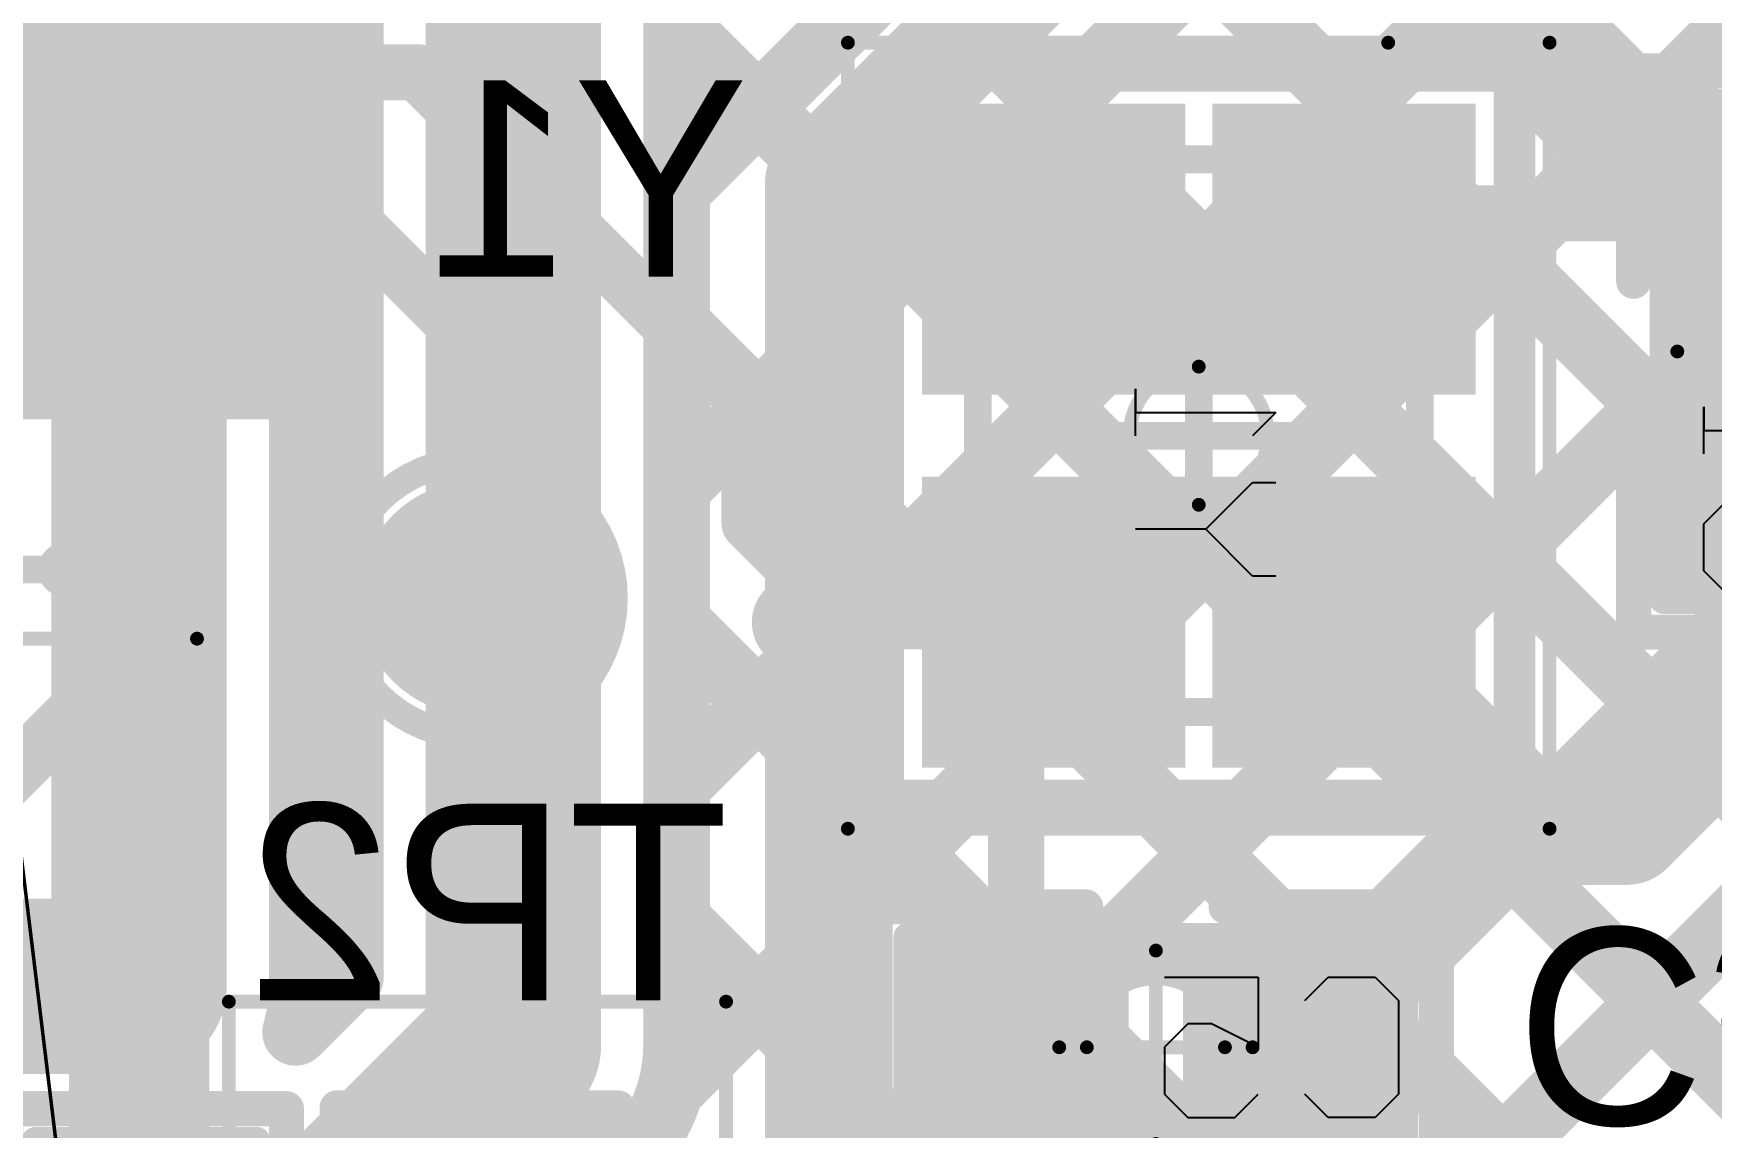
# Model space of a CAD drawing. Header units: millimetres. Extents: x 235 to 830, y 272 to 692.
# Drawn here: x 510.87 to 516.94, y 511.96 to 515.92 of the extents above; entities that cross this region are included whole.
import ezdxf

# ---------------------------------------------------------------- set-up
doc = ezdxf.new("R2010")
doc.units = ezdxf.units.MM
for name, color, linetype in [('BottomLayer', 5, 'Continuous'), ('BottomOverlay', 54, 'Continuous'), ('BottomPaste', 16, 'Continuous'), ('BottomSolder', 6, 'Continuous'), ('Mechanical1', 6, 'Continuous'), ('Mechanical13', 56, 'Continuous'), ('Mechanical15', 56, 'Continuous'), ('Mechanical7', 56, 'Continuous'), ('Mechanical9', 56, 'Continuous'), ('MultiLayer', 9, 'Continuous'), ('TopLayer', 1, 'Continuous'), ('ViaHoleLayer', 16, 'Continuous')]:
    doc.layers.add(name, color=color, linetype=linetype)

# ---------------------------------------------------------------- blocks, each defined once
blk = doc.blocks.new('TP_0_9MM_B_5')
at = {"layer": 'BottomLayer', "const_width": 0.375}
blk.add_lwpolyline([(-0.1875, 0, 1), (0.1875, 0, 1)], format="xyb", close=True, dxfattribs=at)
at = {"layer": 'BottomOverlay'}
for points, const_width in [([(0.5, 0, 1), (-0.5, 0, 1)], 0.0999), ([(-0.525, 0, 1), (-0.475, 0, 1)], 0.05), ([(0.475, 0, 1), (0.525, 0, 1)], 0.05)]:
    blk.add_lwpolyline(points, format="xyb", close=True, dxfattribs=dict(at, const_width=const_width))
at = {"layer": 'BottomSolder', "const_width": 0.425}
blk.add_lwpolyline([(-0.2125, 0, 1), (0.2125, 0, 1)], format="xyb", close=True, dxfattribs=at)
blk = doc.blocks.new('0402CAP_B_8')
at = {"layer": 'BottomLayer'}
for points in [[(-0.8, 0.3), (-0.8, -0.3), (-0.2, 0.3), (-0.2, -0.3)], [(0.2, 0.3), (0.2, -0.3), (0.8, 0.3), (0.8, -0.3)]]:
    blk.add_solid(points, dxfattribs=at)
at = {"layer": 'BottomOverlay', "const_width": 0.127}
for points in [[(-1.016, 0.508), (-1.016, -0.508)], [(-0.254, 0.508), (-1.016, 0.508)], [(1.016, 0.508), (0.254, 0.508)], [(1.016, 0.508), (1.016, -0.508)], [(-0.254, -0.508), (-1.016, -0.508)], [(1.016, -0.508), (0.254, -0.508)]]:
    blk.add_lwpolyline(points, dxfattribs=at)
at = {"layer": 'BottomOverlay', "const_width": 0.0635}
for points in [[(-1.0477, 0.508, 1), (-0.9842, 0.508, 1)], [(-1.0477, 0.508, 1), (-0.9842, 0.508, 1)], [(-0.2857, 0.508, 1), (-0.2223, 0.508, 1)], [(0.2223, 0.508, 1), (0.2857, 0.508, 1)], [(0.9842, 0.508, 1), (1.0477, 0.508, 1)], [(0.9842, 0.508, 1), (1.0477, 0.508, 1)], [(-1.0477, -0.508, 1), (-0.9842, -0.508, 1)], [(-1.0477, -0.508, 1), (-0.9842, -0.508, 1)], [(-0.2857, -0.508, 1), (-0.2223, -0.508, 1)], [(0.2223, -0.508, 1), (0.2857, -0.508, 1)], [(0.9842, -0.508, 1), (1.0477, -0.508, 1)], [(0.9842, -0.508, 1), (1.0477, -0.508, 1)]]:
    blk.add_lwpolyline(points, format="xyb", close=True, dxfattribs=at)
at = {"layer": 'BottomPaste'}
for points in [[(-0.8, 0.3), (-0.8, -0.3), (-0.2, 0.3), (-0.2, -0.3)], [(0.2, 0.3), (0.2, -0.3), (0.8, 0.3), (0.8, -0.3)]]:
    blk.add_solid(points, dxfattribs=at)
at = {"layer": 'BottomSolder'}
for points in [[(-0.9016, 0.4016), (-0.9016, -0.4016), (-0.0984, 0.4016), (-0.0984, -0.4016)], [(0.0984, 0.4016), (0.0984, -0.4016), (0.9016, 0.4016), (0.9016, -0.4016)]]:
    blk.add_solid(points, dxfattribs=at)
at = {"layer": 'Mechanical1'}
for p, q in [((-0.878, 0.1694), (-0.7934, 0.254)), ((-0.7934, 0.254), (-0.6241, 0.254)), ((-0.6241, 0.254), (-0.5394, 0.1694)), ((-0.2855, 0.254), (-0.3702, 0.1694)), ((-0.1162, 0.254), (-0.2855, 0.254)), ((-0.0316, 0.1694), (-0.1162, 0.254)), ((-0.878, -0.1692), (-0.878, 0.1694)), ((-0.0316, 0.0001), (-0.0316, 0.1694)), ((-0.3702, -0.2538), (-0.3702, 0.0001)), ((-0.3702, 0.0001), (-0.2009, -0.0846)), ((-0.1162, -0.0846), (-0.0316, 0.0001)), ((-0.2009, -0.0846), (-0.1162, -0.0846)), ((-0.7934, -0.2538), (-0.878, -0.1692)), ((-0.5394, -0.1692), (-0.6241, -0.2538)), ((-0.6241, -0.2538), (-0.7934, -0.2538)), ((-0.0316, -0.2538), (-0.3702, -0.2538))]:
    blk.add_line(p, q, dxfattribs=at)
at = {"layer": 'Mechanical13', "const_width": 0.1}
for points in [[(0.55, 0.3), (-0.55, 0.3)], [(-0.55, 0.3), (-0.55, -0.3)], [(0.55, 0.3), (0.55, -0.3)], [(0.55, -0.3), (-0.55, -0.3)]]:
    blk.add_lwpolyline(points, dxfattribs=at)
at = {"layer": 'Mechanical13', "const_width": 0.05}
for points in [[(-0.575, 0.3, 1), (-0.525, 0.3, 1)], [(-0.575, 0.3, 1), (-0.525, 0.3, 1)], [(0.525, 0.3, 1), (0.575, 0.3, 1)], [(0.525, 0.3, 1), (0.575, 0.3, 1)], [(-0.575, -0.3, 1), (-0.525, -0.3, 1)], [(-0.575, -0.3, 1), (-0.525, -0.3, 1)], [(0.525, -0.3, 1), (0.575, -0.3, 1)], [(0.525, -0.3, 1), (0.575, -0.3, 1)]]:
    blk.add_lwpolyline(points, format="xyb", close=True, dxfattribs=at)
at = {"layer": 'Mechanical15'}
for points, const_width in [([(0.9, 0.4), (-0.9, 0.4)], 0.1), ([(-0.9, 0.4), (-0.9, -0.4)], 0.1), ([(0.9, 0.4), (0.9, -0.4)], 0.1), ([(0, 0.35), (0, -0.35)], 0.05), ([(0.35, 0), (-0.35, 0)], 0.05), ([(0.9, -0.4), (-0.9, -0.4)], 0.1)]:
    blk.add_lwpolyline(points, dxfattribs=dict(at, const_width=const_width))
for points, const_width in [([(-0.925, 0.4, 1), (-0.875, 0.4, 1)], 0.05), ([(-0.925, 0.4, 1), (-0.875, 0.4, 1)], 0.05), ([(0.875, 0.4, 1), (0.925, 0.4, 1)], 0.05), ([(0.875, 0.4, 1), (0.925, 0.4, 1)], 0.05), ([(-0.0125, 0.35, 1), (0.0125, 0.35, 1)], 0.025), ([(0.25, 0, 1), (-0.25, 0, 1)], 0.05), ([(-0.3625, 0, 1), (-0.3375, 0, 1)], 0.025), ([(-0.2625, 0, 1), (-0.2375, 0, 1)], 0.025), ([(0.2375, 0, 1), (0.2625, 0, 1)], 0.025), ([(0.3375, 0, 1), (0.3625, 0, 1)], 0.025), ([(-0.925, -0.4, 1), (-0.875, -0.4, 1)], 0.05), ([(-0.925, -0.4, 1), (-0.875, -0.4, 1)], 0.05), ([(-0.0125, -0.35, 1), (0.0125, -0.35, 1)], 0.025), ([(0.875, -0.4, 1), (0.925, -0.4, 1)], 0.05), ([(0.875, -0.4, 1), (0.925, -0.4, 1)], 0.05)]:
    blk.add_lwpolyline(points, format="xyb", close=True, dxfattribs=dict(at, const_width=const_width))
blk = doc.blocks.new('XTAL_2016_B_11')
at = {"layer": 'BottomLayer'}
for points in [[(-1.1, 0.1504), (-0.25, 0.1504), (-1.1, 0.9004), (-0.25, 0.9004)], [(0.25, 0.1504), (1.1, 0.1504), (0.25, 0.9004), (1.1, 0.9004)], [(-1.1, -0.9004), (-0.25, -0.9004), (-1.1, -0.1504), (-0.25, -0.1504)], [(0.25, -0.9004), (1.1, -0.9004), (0.25, -0.1504), (1.1, -0.1504)]]:
    blk.add_solid(points, dxfattribs=at)
at = {"layer": 'BottomOverlay'}
for points, const_width in [([(-0.655, 1.4478, 1), (-0.695, 1.4478, 1)], 0.3), ([(-0.77, 1.4478, 1), (-0.62, 1.4478, 1)], 0.15), ([(-0.73, 1.4478, 1), (-0.58, 1.4478, 1)], 0.15), ([(-1.3588, 1.143, 1), (-1.2828, 1.143, 1)], 0.076), ([(-1.3588, 1.143, 1), (-1.2828, 1.143, 1)], 0.076), ([(1.2828, 1.143, 1), (1.3588, 1.143, 1)], 0.076), ([(1.2828, 1.143, 1), (1.3588, 1.143, 1)], 0.076), ([(-1.3588, -1.143, 1), (-1.2828, -1.143, 1)], 0.076), ([(-1.3588, -1.143, 1), (-1.2828, -1.143, 1)], 0.076), ([(1.2828, -1.143, 1), (1.3588, -1.143, 1)], 0.076), ([(1.2828, -1.143, 1), (1.3588, -1.143, 1)], 0.076)]:
    blk.add_lwpolyline(points, format="xyb", close=True, dxfattribs=dict(at, const_width=const_width))
at = {"layer": 'BottomOverlay', "const_width": 0.152}
for points in [[(-1.3208, 1.143), (-1.3208, -1.143)], [(-1.3208, 1.143), (1.3208, 1.143)], [(1.3208, 1.143), (1.3208, -1.143)], [(-1.3208, -1.143), (1.3208, -1.143)]]:
    blk.add_lwpolyline(points, dxfattribs=at)
at = {"layer": 'BottomPaste'}
for points in [[(-1.1, 0.1504), (-0.25, 0.1504), (-1.1, 0.9004), (-0.25, 0.9004)], [(0.25, 0.1504), (1.1, 0.1504), (0.25, 0.9004), (1.1, 0.9004)], [(-1.1, -0.9004), (-0.25, -0.9004), (-1.1, -0.1504), (-0.25, -0.1504)], [(0.25, -0.9004), (1.1, -0.9004), (0.25, -0.1504), (1.1, -0.1504)]]:
    blk.add_solid(points, dxfattribs=at)
at = {"layer": 'BottomSolder'}
for points in [[(-1.2016, 0.0488), (-0.1484, 0.0488), (-1.2016, 1.002), (-0.1484, 1.002)], [(0.1484, 0.0488), (1.2016, 0.0488), (0.1484, 1.002), (1.2016, 1.002)], [(-1.2016, -1.002), (-0.1484, -1.002), (-1.2016, -0.0488), (-0.1484, -0.0488)], [(0.1484, -1.002), (1.2016, -1.002), (0.1484, -0.0488), (1.2016, -0.0488)]]:
    blk.add_solid(points, dxfattribs=at)
at = {"layer": 'Mechanical1'}
for p, q in [((-0.3387, -0.0253), (-0.3387, 0.2286)), ((-0.0002, 0.2286), (0.1691, 0.2286)), ((0.1691, 0.2286), (0.0845, 0.2286)), ((0.0845, 0.2286), (0.0845, -0.2792)), ((-0.508, -0.1946), (-0.3387, -0.0253)), ((-0.3387, -0.0253), (-0.1694, -0.1946)), ((-0.508, -0.2792), (-0.508, -0.1946)), ((-0.1694, -0.1946), (-0.1694, -0.2792)), ((0.0845, -0.2792), (-0.0002, -0.1946))]:
    blk.add_line(p, q, dxfattribs=at)
at = {"layer": 'Mechanical13'}
for points, const_width in [([(-1, 0.8), (-1, -0.8)], 0.1016), ([(1, 0.8), (1, -0.8)], 0.1016), ([(-1, 0.8), (1, 0.8)], 0.1), ([(-1, -0.8), (1, -0.8)], 0.1)]:
    blk.add_lwpolyline(points, dxfattribs=dict(at, const_width=const_width))
for points, const_width in [([(-1.0254, 0.8, 1), (-0.9746, 0.8, 1)], 0.0508), ([(0.9746, 0.8, 1), (1.0254, 0.8, 1)], 0.0508), ([(-1.025, 0.8, 1), (-0.975, 0.8, 1)], 0.05), ([(0.975, 0.8, 1), (1.025, 0.8, 1)], 0.05), ([(-1.0254, -0.8, 1), (-0.9746, -0.8, 1)], 0.0508), ([(-1.025, -0.8, 1), (-0.975, -0.8, 1)], 0.05), ([(0.9746, -0.8, 1), (1.0254, -0.8, 1)], 0.0508), ([(0.975, -0.8, 1), (1.025, -0.8, 1)], 0.05)]:
    blk.add_lwpolyline(points, format="xyb", close=True, dxfattribs=dict(at, const_width=const_width))
at = {"layer": 'Mechanical15'}
for points, const_width in [([(-1.4224, 1.27), (1.4224, 1.27)], 0.05), ([(-1.4224, 1.27), (-1.4224, -1.27)], 0.05), ([(1.4224, 1.27), (1.4224, -0.6858)], 0.05), ([(0, 0.5), (0, -0.5)], 0.1), ([(-0.5, 0), (0.5, 0)], 0.1), ([(1.4224, -0.6858), (1.4224, -1.27)], 0.05), ([(-1.4224, -1.27), (1.4224, -1.27)], 0.05)]:
    blk.add_lwpolyline(points, dxfattribs=dict(at, const_width=const_width))
for points, const_width in [([(-1.4349, 1.27, 1), (-1.4099, 1.27, 1)], 0.025), ([(-1.4349, 1.27, 1), (-1.4099, 1.27, 1)], 0.025), ([(1.4099, 1.27, 1), (1.4349, 1.27, 1)], 0.025), ([(1.4099, 1.27, 1), (1.4349, 1.27, 1)], 0.025), ([(-0.025, 0.5, 1), (0.025, 0.5, 1)], 0.05), ([(0.25, 0, 1), (-0.25, 0, 1)], 0.05), ([(-0.525, 0, 1), (-0.475, 0, 1)], 0.05), ([(-0.2625, 0, 1), (-0.2375, 0, 1)], 0.025), ([(0.2375, 0, 1), (0.2625, 0, 1)], 0.025), ([(0.475, 0, 1), (0.525, 0, 1)], 0.05), ([(-0.025, -0.5, 1), (0.025, -0.5, 1)], 0.05), ([(1.4099, -0.6858, 1), (1.4349, -0.6858, 1)], 0.025), ([(1.4099, -0.6858, 1), (1.4349, -0.6858, 1)], 0.025), ([(-1.4349, -1.27, 1), (-1.4099, -1.27, 1)], 0.025), ([(-1.4349, -1.27, 1), (-1.4099, -1.27, 1)], 0.025), ([(1.4099, -1.27, 1), (1.4349, -1.27, 1)], 0.025), ([(1.4099, -1.27, 1), (1.4349, -1.27, 1)], 0.025)]:
    blk.add_lwpolyline(points, format="xyb", close=True, dxfattribs=dict(at, const_width=const_width))
blk = doc.blocks.new('VFQFN_32_MFRC52202HN1_157_B_12')
at = {"layer": 'BottomLayer'}
for points in [[(2.079, -0.595), (2.079, -0.905), (2.979, -0.595), (2.979, -0.905)], [(2.079, -1.095), (2.079, -1.405), (2.979, -1.095), (2.979, -1.405)], [(2.079, -1.595), (2.079, -1.905), (2.979, -1.595), (2.979, -1.905)]]:
    blk.add_solid(points, dxfattribs=at)
at = {"layer": 'BottomOverlay', "const_width": 0.2}
for points in [[(2.55, -2.55), (2.55, -2.325)], [(2.325, -2.55), (2.55, -2.55)]]:
    blk.add_lwpolyline(points, dxfattribs=at)
at = {"layer": 'BottomOverlay', "const_width": 0.1}
for points in [[(2.5, -2.325, 1), (2.6, -2.325, 1)], [(2.275, -2.55, 1), (2.375, -2.55, 1)], [(2.5, -2.55, 1), (2.6, -2.55, 1)], [(2.5, -2.55, 1), (2.6, -2.55, 1)]]:
    blk.add_lwpolyline(points, format="xyb", close=True, dxfattribs=at)
at = {"layer": 'BottomPaste'}
for points in [[(2.079, -0.595), (2.079, -0.905), (2.979, -0.595), (2.979, -0.905)], [(2.079, -1.095), (2.079, -1.405), (2.979, -1.095), (2.979, -1.405)], [(2.079, -1.595), (2.079, -1.905), (2.979, -1.595), (2.979, -1.905)]]:
    blk.add_solid(points, dxfattribs=at)
at = {"layer": 'BottomSolder'}
for points in [[(1.9774, -0.4934), (1.9774, -1.0066), (3.0806, -0.4934), (3.0806, -1.0066)], [(1.9774, -0.9934), (1.9774, -1.5066), (3.0806, -0.9934), (3.0806, -1.5066)], [(1.9774, -1.4934), (1.9774, -2.0066), (3.0806, -1.4934), (3.0806, -2.0066)]]:
    blk.add_solid(points, dxfattribs=at)
at = {"layer": 'Mechanical7', "const_width": 0.1}
for points in [[(2.55, -2.55), (2.55, 2.55)], [(-2.55, -2.55), (2.55, -2.55)]]:
    blk.add_lwpolyline(points, dxfattribs=at)
at = {"layer": 'Mechanical7', "const_width": 0.05}
blk.add_lwpolyline([(2.525, -2.55, 1), (2.575, -2.55, 1)], format="xyb", close=True, dxfattribs=at)
blk.add_lwpolyline([(2.525, -2.55, 1), (2.575, -2.55, 1)], format="xyb", close=True, dxfattribs=at)
at = {"layer": 'Mechanical9', "const_width": 0.05}
for points in [[(2.8, -2.8), (2.8, 2.8)], [(-2.8, -2.8), (2.8, -2.8)]]:
    blk.add_lwpolyline(points, dxfattribs=at)
at = {"layer": 'Mechanical9', "const_width": 0.025}
blk.add_lwpolyline([(2.7875, -2.8, 1), (2.8125, -2.8, 1)], format="xyb", close=True, dxfattribs=at)
blk.add_lwpolyline([(2.7875, -2.8, 1), (2.8125, -2.8, 1)], format="xyb", close=True, dxfattribs=at)
blk = doc.blocks.new('0402CAP_B_38')
at = {"layer": 'BottomLayer'}
for points in [[(-0.8, 0.3), (-0.8, -0.3), (-0.2, 0.3), (-0.2, -0.3)], [(0.2, 0.3), (0.2, -0.3), (0.8, 0.3), (0.8, -0.3)]]:
    blk.add_solid(points, dxfattribs=at)
at = {"layer": 'BottomOverlay', "const_width": 0.127}
for points in [[(-0.254, 0.508), (-1.016, 0.508)], [(-1.016, -0.508), (-1.016, 0.508)], [(1.016, 0.508), (0.254, 0.508)], [(1.016, -0.508), (1.016, 0.508)], [(-0.254, -0.508), (-1.016, -0.508)], [(1.016, -0.508), (0.254, -0.508)]]:
    blk.add_lwpolyline(points, dxfattribs=at)
at = {"layer": 'BottomOverlay', "const_width": 0.0635}
for points in [[(-1.0477, 0.508, 1), (-0.9842, 0.508, 1)], [(-1.0477, 0.508, 1), (-0.9842, 0.508, 1)], [(-0.2857, 0.508, 1), (-0.2223, 0.508, 1)], [(0.2223, 0.508, 1), (0.2857, 0.508, 1)], [(0.9842, 0.508, 1), (1.0477, 0.508, 1)], [(0.9842, 0.508, 1), (1.0477, 0.508, 1)], [(-1.0477, -0.508, 1), (-0.9842, -0.508, 1)], [(-1.0477, -0.508, 1), (-0.9842, -0.508, 1)], [(-0.2857, -0.508, 1), (-0.2223, -0.508, 1)], [(0.2223, -0.508, 1), (0.2857, -0.508, 1)], [(0.9842, -0.508, 1), (1.0477, -0.508, 1)], [(0.9842, -0.508, 1), (1.0477, -0.508, 1)]]:
    blk.add_lwpolyline(points, format="xyb", close=True, dxfattribs=at)
at = {"layer": 'BottomPaste'}
for points in [[(-0.8, 0.3), (-0.8, -0.3), (-0.2, 0.3), (-0.2, -0.3)], [(0.2, 0.3), (0.2, -0.3), (0.8, 0.3), (0.8, -0.3)]]:
    blk.add_solid(points, dxfattribs=at)
at = {"layer": 'BottomSolder'}
for points in [[(-0.9016, 0.4016), (-0.9016, -0.4016), (-0.0984, 0.4016), (-0.0984, -0.4016)], [(0.0984, 0.4016), (0.0984, -0.4016), (0.9016, 0.4016), (0.9016, -0.4016)]]:
    blk.add_solid(points, dxfattribs=at)
at = {"layer": 'Mechanical1'}
for p, q in [((-0.878, 0.1694), (-0.7934, 0.254)), ((-0.7934, 0.254), (-0.6241, 0.254)), ((-0.6241, 0.254), (-0.5394, 0.1694)), ((-0.3702, 0.1694), (-0.3702, 0.254)), ((-0.878, -0.1692), (-0.878, 0.1694)), ((-0.0316, -0.1692), (-0.3702, 0.1694)), ((-0.7934, -0.2538), (-0.878, -0.1692)), ((-0.5394, -0.1692), (-0.6241, -0.2538)), ((-0.0316, -0.2538), (-0.0316, -0.1692)), ((-0.6241, -0.2538), (-0.7934, -0.2538)), ((-0.3702, -0.2538), (-0.0316, -0.2538))]:
    blk.add_line(p, q, dxfattribs=at)
at = {"layer": 'Mechanical13', "const_width": 0.1}
for points in [[(-0.55, -0.3), (-0.55, 0.3)], [(0.55, 0.3), (-0.55, 0.3)], [(0.55, -0.3), (0.55, 0.3)], [(0.55, -0.3), (-0.55, -0.3)]]:
    blk.add_lwpolyline(points, dxfattribs=at)
at = {"layer": 'Mechanical13', "const_width": 0.05}
for points in [[(-0.575, 0.3, 1), (-0.525, 0.3, 1)], [(-0.575, 0.3, 1), (-0.525, 0.3, 1)], [(0.525, 0.3, 1), (0.575, 0.3, 1)], [(0.525, 0.3, 1), (0.575, 0.3, 1)], [(-0.575, -0.3, 1), (-0.525, -0.3, 1)], [(-0.575, -0.3, 1), (-0.525, -0.3, 1)], [(0.525, -0.3, 1), (0.575, -0.3, 1)], [(0.525, -0.3, 1), (0.575, -0.3, 1)]]:
    blk.add_lwpolyline(points, format="xyb", close=True, dxfattribs=at)
at = {"layer": 'Mechanical15'}
for points, const_width in [([(-0.9, -0.4), (-0.9, 0.4)], 0.1), ([(0.9, 0.4), (-0.9, 0.4)], 0.1), ([(0.9, -0.4), (0.9, 0.4)], 0.1), ([(0, -0.35), (0, 0.35)], 0.05), ([(0.35, 0), (-0.35, 0)], 0.05), ([(0.9, -0.4), (-0.9, -0.4)], 0.1)]:
    blk.add_lwpolyline(points, dxfattribs=dict(at, const_width=const_width))
for points, const_width in [([(-0.925, 0.4, 1), (-0.875, 0.4, 1)], 0.05), ([(-0.925, 0.4, 1), (-0.875, 0.4, 1)], 0.05), ([(0.875, 0.4, 1), (0.925, 0.4, 1)], 0.05), ([(0.875, 0.4, 1), (0.925, 0.4, 1)], 0.05), ([(-0.0125, 0.35, 1), (0.0125, 0.35, 1)], 0.025), ([(0.25, 0, 1), (-0.25, 0, 1)], 0.05), ([(-0.3625, 0, 1), (-0.3375, 0, 1)], 0.025), ([(-0.2625, 0, 1), (-0.2375, 0, 1)], 0.025), ([(0.2375, 0, 1), (0.2625, 0, 1)], 0.025), ([(0.3375, 0, 1), (0.3625, 0, 1)], 0.025), ([(-0.925, -0.4, 1), (-0.875, -0.4, 1)], 0.05), ([(-0.925, -0.4, 1), (-0.875, -0.4, 1)], 0.05), ([(-0.0125, -0.35, 1), (0.0125, -0.35, 1)], 0.025), ([(0.875, -0.4, 1), (0.925, -0.4, 1)], 0.05), ([(0.875, -0.4, 1), (0.925, -0.4, 1)], 0.05)]:
    blk.add_lwpolyline(points, format="xyb", close=True, dxfattribs=dict(at, const_width=const_width))
blk = doc.blocks.new('CAPC0402_1005_60_M_B_39')
at = {"layer": 'BottomLayer'}
for points in [[(-0.86, 0.36), (-0.86, -0.36), (-0.14, 0.36), (-0.14, -0.36)], [(0.14, 0.36), (0.14, -0.36), (0.86, 0.36), (0.86, -0.36)]]:
    blk.add_solid(points, dxfattribs=at)
at = {"layer": 'BottomOverlay', "const_width": 0.127}
for points in [[(-1.016, 0.508), (-1.016, -0.508)], [(-1.016, 0.508), (-0.254, 0.508)], [(0.254, 0.508), (1.016, 0.508)], [(1.016, 0.508), (1.016, -0.508)], [(-1.016, -0.508), (-0.254, -0.508)], [(0.254, -0.508), (1.016, -0.508)]]:
    blk.add_lwpolyline(points, dxfattribs=at)
at = {"layer": 'BottomOverlay', "const_width": 0.0635}
for points in [[(-1.0477, 0.508, 1), (-0.9842, 0.508, 1)], [(-1.0477, 0.508, 1), (-0.9842, 0.508, 1)], [(-0.2857, 0.508, 1), (-0.2223, 0.508, 1)], [(0.2223, 0.508, 1), (0.2857, 0.508, 1)], [(0.9842, 0.508, 1), (1.0477, 0.508, 1)], [(0.9842, 0.508, 1), (1.0477, 0.508, 1)], [(-1.0477, -0.508, 1), (-0.9842, -0.508, 1)], [(-1.0477, -0.508, 1), (-0.9842, -0.508, 1)], [(-0.2857, -0.508, 1), (-0.2223, -0.508, 1)], [(0.2223, -0.508, 1), (0.2857, -0.508, 1)], [(0.9842, -0.508, 1), (1.0477, -0.508, 1)], [(0.9842, -0.508, 1), (1.0477, -0.508, 1)]]:
    blk.add_lwpolyline(points, format="xyb", close=True, dxfattribs=at)
at = {"layer": 'BottomPaste'}
for points in [[(-0.86, 0.36), (-0.86, -0.36), (-0.14, 0.36), (-0.14, -0.36)], [(0.14, 0.36), (0.14, -0.36), (0.86, 0.36), (0.86, -0.36)]]:
    blk.add_solid(points, dxfattribs=at)
at = {"layer": 'BottomSolder'}
for points in [[(-0.9616, 0.4616), (-0.9616, -0.4616), (-0.0384, 0.4616), (-0.0384, -0.4616)], [(0.0384, 0.4616), (0.0384, -0.4616), (0.9616, 0.4616), (0.9616, -0.4616)]]:
    blk.add_solid(points, dxfattribs=at)
at = {"layer": 'Mechanical13', "const_width": 0.1}
for points in [[(-0.55, 0.3), (-0.55, -0.3)], [(-0.55, 0.3), (0.55, 0.3)], [(0.55, 0.3), (0.55, -0.3)], [(-0.55, -0.3), (0.55, -0.3)]]:
    blk.add_lwpolyline(points, dxfattribs=at)
at = {"layer": 'Mechanical13', "const_width": 0.05}
for points in [[(-0.575, 0.3, 1), (-0.525, 0.3, 1)], [(-0.575, 0.3, 1), (-0.525, 0.3, 1)], [(0.525, 0.3, 1), (0.575, 0.3, 1)], [(0.525, 0.3, 1), (0.575, 0.3, 1)], [(-0.575, -0.3, 1), (-0.525, -0.3, 1)], [(-0.575, -0.3, 1), (-0.525, -0.3, 1)], [(0.525, -0.3, 1), (0.575, -0.3, 1)], [(0.525, -0.3, 1), (0.575, -0.3, 1)]]:
    blk.add_lwpolyline(points, format="xyb", close=True, dxfattribs=at)
at = {"layer": 'Mechanical15', "const_width": 0.05}
for points in [[(-1.4, 0.9), (-1.4, -0.9)], [(-1.4, 0.9), (1.4, 0.9)], [(1.4, 0.9), (1.4, -0.9)], [(0, 0.3), (0, -0.3)], [(-0.3, 0), (0.3, 0)], [(-1.4, -0.9), (1.4, -0.9)]]:
    blk.add_lwpolyline(points, dxfattribs=at)
at = {"layer": 'Mechanical15', "const_width": 0.025}
for points in [[(-1.4125, 0.9, 1), (-1.3875, 0.9, 1)], [(-1.4125, 0.9, 1), (-1.3875, 0.9, 1)], [(1.3875, 0.9, 1), (1.4125, 0.9, 1)], [(1.3875, 0.9, 1), (1.4125, 0.9, 1)], [(-0.0125, 0.3, 1), (0.0125, 0.3, 1)], [(-0.3125, 0, 1), (-0.2875, 0, 1)], [(0.2875, 0, 1), (0.3125, 0, 1)], [(-0.0125, -0.3, 1), (0.0125, -0.3, 1)], [(-1.4125, -0.9, 1), (-1.3875, -0.9, 1)], [(-1.4125, -0.9, 1), (-1.3875, -0.9, 1)], [(1.3875, -0.9, 1), (1.4125, -0.9, 1)], [(1.3875, -0.9, 1), (1.4125, -0.9, 1)]]:
    blk.add_lwpolyline(points, format="xyb", close=True, dxfattribs=at)
blk = doc.blocks.new('0402CAP_B_43')
at = {"layer": 'BottomLayer'}
for points in [[(-0.8, 0.3), (-0.8, -0.3), (-0.2, 0.3), (-0.2, -0.3)], [(0.2, 0.3), (0.2, -0.3), (0.8, 0.3), (0.8, -0.3)]]:
    blk.add_solid(points, dxfattribs=at)
at = {"layer": 'BottomOverlay', "const_width": 0.127}
for points in [[(-1.016, 0.508), (-0.254, 0.508)], [(-1.016, 0.508), (-1.016, -0.508)], [(0.254, 0.508), (1.016, 0.508)], [(1.016, 0.508), (1.016, -0.508)], [(-1.016, -0.508), (-0.254, -0.508)], [(0.254, -0.508), (1.016, -0.508)]]:
    blk.add_lwpolyline(points, dxfattribs=at)
at = {"layer": 'BottomOverlay', "const_width": 0.0635}
for points in [[(-1.0477, 0.508, 1), (-0.9842, 0.508, 1)], [(-1.0477, 0.508, 1), (-0.9842, 0.508, 1)], [(-0.2857, 0.508, 1), (-0.2223, 0.508, 1)], [(0.2223, 0.508, 1), (0.2857, 0.508, 1)], [(0.9842, 0.508, 1), (1.0477, 0.508, 1)], [(0.9842, 0.508, 1), (1.0477, 0.508, 1)], [(-1.0477, -0.508, 1), (-0.9842, -0.508, 1)], [(-1.0477, -0.508, 1), (-0.9842, -0.508, 1)], [(-0.2857, -0.508, 1), (-0.2223, -0.508, 1)], [(0.2223, -0.508, 1), (0.2857, -0.508, 1)], [(0.9842, -0.508, 1), (1.0477, -0.508, 1)], [(0.9842, -0.508, 1), (1.0477, -0.508, 1)]]:
    blk.add_lwpolyline(points, format="xyb", close=True, dxfattribs=at)
at = {"layer": 'BottomPaste'}
for points in [[(-0.8, 0.3), (-0.8, -0.3), (-0.2, 0.3), (-0.2, -0.3)], [(0.2, 0.3), (0.2, -0.3), (0.8, 0.3), (0.8, -0.3)]]:
    blk.add_solid(points, dxfattribs=at)
at = {"layer": 'BottomSolder'}
for points in [[(-0.9016, 0.4016), (-0.9016, -0.4016), (-0.0984, 0.4016), (-0.0984, -0.4016)], [(0.0984, 0.4016), (0.0984, -0.4016), (0.9016, 0.4016), (0.9016, -0.4016)]]:
    blk.add_solid(points, dxfattribs=at)
at = {"layer": 'Mechanical1'}
for p, q in [((-0.878, 0.1694), (-0.7934, 0.254)), ((-0.7934, 0.254), (-0.6241, 0.254)), ((-0.6241, 0.254), (-0.5394, 0.1694)), ((-0.3702, 0.254), (-0.2009, 0.254)), ((-0.2009, 0.254), (-0.2855, 0.254)), ((-0.2855, 0.254), (-0.2855, -0.2538)), ((-0.878, -0.1692), (-0.878, 0.1694)), ((-0.7934, -0.2538), (-0.878, -0.1692)), ((-0.5394, -0.1692), (-0.6241, -0.2538)), ((-0.2855, -0.2538), (-0.3702, -0.1692)), ((-0.6241, -0.2538), (-0.7934, -0.2538))]:
    blk.add_line(p, q, dxfattribs=at)
at = {"layer": 'Mechanical13', "const_width": 0.1}
for points in [[(-0.55, 0.3), (-0.55, -0.3)], [(-0.55, 0.3), (0.55, 0.3)], [(0.55, 0.3), (0.55, -0.3)], [(-0.55, -0.3), (0.55, -0.3)]]:
    blk.add_lwpolyline(points, dxfattribs=at)
at = {"layer": 'Mechanical13', "const_width": 0.05}
for points in [[(-0.575, 0.3, 1), (-0.525, 0.3, 1)], [(-0.575, 0.3, 1), (-0.525, 0.3, 1)], [(0.525, 0.3, 1), (0.575, 0.3, 1)], [(0.525, 0.3, 1), (0.575, 0.3, 1)], [(-0.575, -0.3, 1), (-0.525, -0.3, 1)], [(-0.575, -0.3, 1), (-0.525, -0.3, 1)], [(0.525, -0.3, 1), (0.575, -0.3, 1)], [(0.525, -0.3, 1), (0.575, -0.3, 1)]]:
    blk.add_lwpolyline(points, format="xyb", close=True, dxfattribs=at)
at = {"layer": 'Mechanical15'}
for points, const_width in [([(-0.9, 0.4), (-0.9, -0.4)], 0.1), ([(-0.9, 0.4), (0.9, 0.4)], 0.1), ([(0.9, 0.4), (0.9, -0.4)], 0.1), ([(0, 0.35), (0, -0.35)], 0.05), ([(-0.35, 0), (0.35, 0)], 0.05), ([(-0.9, -0.4), (0.9, -0.4)], 0.1)]:
    blk.add_lwpolyline(points, dxfattribs=dict(at, const_width=const_width))
for points, const_width in [([(-0.925, 0.4, 1), (-0.875, 0.4, 1)], 0.05), ([(-0.925, 0.4, 1), (-0.875, 0.4, 1)], 0.05), ([(0.875, 0.4, 1), (0.925, 0.4, 1)], 0.05), ([(0.875, 0.4, 1), (0.925, 0.4, 1)], 0.05), ([(-0.0125, 0.35, 1), (0.0125, 0.35, 1)], 0.025), ([(0.25, 0, 1), (-0.25, 0, 1)], 0.05), ([(-0.3625, 0, 1), (-0.3375, 0, 1)], 0.025), ([(-0.2625, 0, 1), (-0.2375, 0, 1)], 0.025), ([(0.2375, 0, 1), (0.2625, 0, 1)], 0.025), ([(0.3375, 0, 1), (0.3625, 0, 1)], 0.025), ([(-0.925, -0.4, 1), (-0.875, -0.4, 1)], 0.05), ([(-0.925, -0.4, 1), (-0.875, -0.4, 1)], 0.05), ([(-0.0125, -0.35, 1), (0.0125, -0.35, 1)], 0.025), ([(0.875, -0.4, 1), (0.925, -0.4, 1)], 0.05), ([(0.875, -0.4, 1), (0.925, -0.4, 1)], 0.05)]:
    blk.add_lwpolyline(points, format="xyb", close=True, dxfattribs=dict(at, const_width=const_width))

msp = doc.modelspace()

# ---------------------------------------------------------------- linework, layer by layer
at = {"layer": 'BottomLayer'}
for points, const_width in [([(515.2482, 516.0312), (515.6101, 515.6693)], 0.2032), ([(511.1875, 515.7776), (512.257, 515.7776)], 0.2032), ([(512.257, 515.7776), (513.4586, 514.576)], 0.2032), ([(515.6101, 515.1372), (515.6101, 515.6693)], 0.2032), ([(513.7177, 515.379), (513.7378, 515.359)], 0.4064), ([(513.7378, 515.359), (514.3875, 515.359)], 0.4064), ([(514.3875, 515.359), (514.5593, 515.1872)], 0.4064), ([(511.1875, 515.2776), (511.9801, 515.2776)], 0.2032), ([(511.9801, 515.2776), (512.468, 514.7896)], 0.2032), ([(514.5593, 515.1372), (514.5593, 515.1872)], 0.4064), ([(515.6101, 515.1372), (515.7399, 515.267)], 0.2032), ([(515.7399, 515.267), (517.167, 515.267)], 0.2032), ([(511.1875, 513.6339), (511.1875, 514.7776)], 0.2032), ([(512.468, 513.8744), (512.468, 514.7896)], 0.2032), ([(513.4586, 514.1461), (513.4586, 514.576)], 0.2032), ([(513.4586, 514.1461), (513.8142, 513.7905)], 0.2032), ([(515.6101, 513.7372), (515.6101, 513.7872)], 0.4064), ([(515.6101, 513.7372), (516.3075, 513.0398)], 0.4064), ([(513.8142, 513.7905), (514.556, 513.7905)], 0.2032), ([(514.4238, 513.6516), (514.5593, 513.7872)], 0.2032), ([(514.556, 513.7905), (514.5593, 513.7872)], 0.2032), ([(510.4861, 512.9324), (511.1875, 513.6339)], 0.2032), ([(514.4238, 512.2919), (514.4238, 513.6516)], 0.2032), ([(515.4296, 512.2488), (516.2205, 513.0398)], 0.4064), ([(516.2205, 513.0398), (516.3075, 513.0398)], 0.4064), ([(511.2488, 511.5361), (511.2488, 512.4697)], 0.508)]:
    msp.add_lwpolyline(points, dxfattribs=dict(at, const_width=const_width))
for points, const_width in [([(511.1367, 515.7776, 1), (511.2383, 515.7776, 1)], 0.1016), ([(512.2062, 515.7776, 1), (512.3078, 515.7776, 1)], 0.1016), ([(512.2062, 515.7776, 1), (512.3078, 515.7776, 1)], 0.1016), ([(515.5593, 515.6693, 1), (515.6609, 515.6693, 1)], 0.1016), ([(515.5593, 515.6693, 1), (515.6609, 515.6693, 1)], 0.1016), ([(513.6161, 515.379, 1), (513.8193, 515.379, 1)], 0.2032), ([(513.6161, 515.379, 1), (513.8193, 515.379, 1)], 0.2032), ([(513.6362, 515.359, 1), (513.8394, 515.359, 1)], 0.2032), ([(513.6362, 515.359, 1), (513.8394, 515.359, 1)], 0.2032), ([(514.2859, 515.359, 1), (514.4891, 515.359, 1)], 0.2032), ([(514.2859, 515.359, 1), (514.4891, 515.359, 1)], 0.2032), ([(511.1367, 515.2776, 1), (511.2383, 515.2776, 1)], 0.1016), ([(511.9293, 515.2776, 1), (512.0309, 515.2776, 1)], 0.1016), ([(511.9293, 515.2776, 1), (512.0309, 515.2776, 1)], 0.1016), ([(514.4577, 515.1872, 1), (514.6609, 515.1872, 1)], 0.2032), ([(514.4577, 515.1872, 1), (514.6609, 515.1872, 1)], 0.2032), ([(515.6891, 515.267, 1), (515.7907, 515.267, 1)], 0.1016), ([(515.6891, 515.267, 1), (515.7907, 515.267, 1)], 0.1016), ([(514.4577, 515.1372, 1), (514.6609, 515.1372, 1)], 0.2032), ([(515.5593, 515.1372, 1), (515.6609, 515.1372, 1)], 0.1016), ([(515.5593, 515.1372, 1), (515.6609, 515.1372, 1)], 0.1016), ([(511.1367, 514.7776, 1), (511.2383, 514.7776, 1)], 0.1016), ([(512.4172, 514.7896, 1), (512.5188, 514.7896, 1)], 0.1016), ([(512.4172, 514.7896, 1), (512.5188, 514.7896, 1)], 0.1016), ([(513.4078, 514.576, 1), (513.5094, 514.576, 1)], 0.1016), ([(513.4078, 514.576, 1), (513.5094, 514.576, 1)], 0.1016), ([(513.4078, 514.1461, 1), (513.5094, 514.1461, 1)], 0.1016), ([(513.4078, 514.1461, 1), (513.5094, 514.1461, 1)], 0.1016), ([(512.4172, 513.8744, 1), (512.5188, 513.8744, 1)], 0.1016), ([(515.5085, 513.7872, 1), (515.7117, 513.7872, 1)], 0.2032), ([(515.5085, 513.7372, 1), (515.7117, 513.7372, 1)], 0.2032), ([(515.5085, 513.7372, 1), (515.7117, 513.7372, 1)], 0.2032), ([(513.7634, 513.7905, 1), (513.865, 513.7905, 1)], 0.1016), ([(513.7634, 513.7905, 1), (513.865, 513.7905, 1)], 0.1016), ([(514.5052, 513.7905, 1), (514.6068, 513.7905, 1)], 0.1016), ([(514.5052, 513.7905, 1), (514.6068, 513.7905, 1)], 0.1016), ([(514.5085, 513.7872, 1), (514.6101, 513.7872, 1)], 0.1016), ([(514.5085, 513.7872, 1), (514.6101, 513.7872, 1)], 0.1016), ([(511.1367, 513.6339, 1), (511.2383, 513.6339, 1)], 0.1016), ([(511.1367, 513.6339, 1), (511.2383, 513.6339, 1)], 0.1016), ([(514.373, 513.6516, 1), (514.4746, 513.6516, 1)], 0.1016), ([(514.373, 513.6516, 1), (514.4746, 513.6516, 1)], 0.1016), ([(516.1189, 513.0398, 1), (516.3221, 513.0398, 1)], 0.2032), ([(516.1189, 513.0398, 1), (516.3221, 513.0398, 1)], 0.2032), ([(516.2059, 513.0398, 1), (516.4091, 513.0398, 1)], 0.2032), ([(516.2059, 513.0398, 1), (516.4091, 513.0398, 1)], 0.2032), ([(516.2531, 513.0398, 1), (516.4563, 513.0398, 1)], 0.2032), ([(511.1218, 512.4697, 1), (511.3758, 512.4697, 1)], 0.254), ([(511.1472, 512.4697, 1), (511.3504, 512.4697, 1)], 0.2032), ([(515.328, 512.2488, 1), (515.5312, 512.2488, 1)], 0.2032), ([(514.373, 512.2919, 1), (514.4746, 512.2919, 1)], 0.1016)]:
    msp.add_lwpolyline(points, format="xyb", close=True, dxfattribs=dict(at, const_width=const_width))
at = {"layer": 'Mechanical1', "const_width": 0.0127}
msp.add_lwpolyline([(509.8741, 520.74), (516.0741, 469.74)], dxfattribs=at)
at = {"layer": 'MultiLayer', "const_width": 0.2032}
for points in [[(513.6161, 515.379, 1), (513.8193, 515.379, 1)], [(516.2531, 513.0398, 1), (516.4563, 513.0398, 1)], [(511.1472, 512.4697, 1), (511.3504, 512.4697, 1)]]:
    msp.add_lwpolyline(points, format="xyb", close=True, dxfattribs=at)
at = {"layer": 'TopLayer'}
for points, const_width in [([(503.4539, 501.2986), (522.6883, 520.533)], 0.2413), ([(504.5315, 501.2986), (523.7659, 520.533)], 0.2413), ([(505.6092, 501.2986), (524.8436, 520.533)], 0.2413), ([(513.1719, 512.0943), (521.6107, 520.533)], 0.2413), ([(513.1946, 515.3498), (518.3778, 520.533)], 0.2413), ([(513.1946, 514.2722), (519.4554, 520.533)], 0.2413), ([(513.1946, 513.1946), (520.533, 520.533)], 0.2413), ([(512.9257, 519.4446), (523.2821, 509.0881)], 0.2413), ([(511.2488, 512.4697), (511.2488, 518.2657)], 0.635), ([(511.8394, 512.4697), (511.8394, 518.2657)], 0.2413), ([(513.0795, 518.2131), (522.2045, 509.0881)], 0.2413), ([(512.604, 512.2563), (512.604, 516.8471)], 0.635), ([(513.1548, 517.0602), (521.1268, 509.0881)], 0.2413), ([(513.7177, 515.379), (515.2417, 516.903)], 0.4064), ([(515.2417, 516.903), (517.1467, 514.998)], 0.4064), ([(512.0135, 512.5009), (512.0135, 516.8471)], 0.2413), ([(513.1946, 512.2563), (513.1946, 516.8471)], 0.2413), ([(513.1946, 515.9428), (520.0492, 509.0881)], 0.2413), ([(513.7177, 511.0055), (513.7177, 515.379)], 0.4064), ([(511.8394, 515.0722), (512.0135, 515.2464)], 0.2413), ([(511.8394, 515.1427), (512.0135, 514.9686)], 0.2413), ([(513.1946, 514.8651), (519.0165, 509.0433)], 0.2413), ([(511.8394, 513.9946), (512.0135, 514.1687)], 0.2413), ([(511.8394, 514.0651), (512.0135, 513.891)], 0.2413), ([(513.1946, 513.7875), (518.2086, 508.7735)], 0.2413), ([(516.6362, 513.0398), (517.1467, 513.5502)], 0.4064), ([(516.3547, 513.0398), (516.6362, 513.0398)], 0.4064), ([(511.8394, 512.917), (512.0135, 513.0911)], 0.2413), ([(511.8394, 512.9875), (512.0135, 512.8134)], 0.2413), ([(513.1946, 512.7099), (517.5701, 508.3344)], 0.2413), ([(507.5695, 512.4697), (511.2488, 512.4697)], 0.635), ([(511.787, 511.4393), (512.604, 512.2563)], 0.635), ([(511.8152, 512.3027), (512.0135, 512.5009)], 0.2413)]:
    msp.add_lwpolyline(points, dxfattribs=dict(at, const_width=const_width))
for points, const_width in [([(513.1342, 515.9428, 1), (513.2549, 515.9428, 1)], 0.1206), ([(513.6161, 515.379, 1), (513.8193, 515.379, 1)], 0.2032), ([(513.6161, 515.379, 1), (513.8193, 515.379, 1)], 0.2032), ([(513.6161, 515.379, 1), (513.8193, 515.379, 1)], 0.2032), ([(513.1342, 515.3498, 1), (513.2549, 515.3498, 1)], 0.1206), ([(511.9531, 515.2464, 1), (512.0738, 515.2464, 1)], 0.1206), ([(511.779, 515.1427, 1), (511.8997, 515.1427, 1)], 0.1206), ([(511.779, 515.0722, 1), (511.8997, 515.0722, 1)], 0.1206), ([(511.9531, 514.9686, 1), (512.0738, 514.9686, 1)], 0.1206), ([(513.1342, 514.8651, 1), (513.2549, 514.8651, 1)], 0.1206), ([(513.1342, 514.2722, 1), (513.2549, 514.2722, 1)], 0.1206), ([(511.9531, 514.1687, 1), (512.0738, 514.1687, 1)], 0.1206), ([(511.779, 514.0651, 1), (511.8997, 514.0651, 1)], 0.1206), ([(511.779, 513.9946, 1), (511.8997, 513.9946, 1)], 0.1206), ([(511.9531, 513.891, 1), (512.0738, 513.891, 1)], 0.1206), ([(513.1342, 513.7875, 1), (513.2549, 513.7875, 1)], 0.1206), ([(513.1342, 513.1946, 1), (513.2549, 513.1946, 1)], 0.1206), ([(516.2531, 513.0398, 1), (516.4563, 513.0398, 1)], 0.2032), ([(516.2531, 513.0398, 1), (516.4563, 513.0398, 1)], 0.2032), ([(516.5346, 513.0398, 1), (516.7378, 513.0398, 1)], 0.2032), ([(516.5346, 513.0398, 1), (516.7378, 513.0398, 1)], 0.2032), ([(511.9531, 513.0911, 1), (512.0738, 513.0911, 1)], 0.1206), ([(511.779, 512.9875, 1), (511.8997, 512.9875, 1)], 0.1206), ([(511.779, 512.917, 1), (511.8997, 512.917, 1)], 0.1206), ([(511.9531, 512.8134, 1), (512.0738, 512.8134, 1)], 0.1206), ([(513.1342, 512.7099, 1), (513.2549, 512.7099, 1)], 0.1206), ([(511.0901, 512.4697, 1), (511.4076, 512.4697, 1)], 0.3175), ([(511.0901, 512.4697, 1), (511.4076, 512.4697, 1)], 0.3175), ([(511.1472, 512.4697, 1), (511.3504, 512.4697, 1)], 0.2032), ([(511.779, 512.4697, 1), (511.8997, 512.4697, 1)], 0.1206), ([(511.779, 512.4697, 1), (511.8997, 512.4697, 1)], 0.1206), ([(511.779, 512.4697, 1), (511.8997, 512.4697, 1)], 0.1206), ([(511.9531, 512.5009, 1), (512.0738, 512.5009, 1)], 0.1206), ([(511.9531, 512.5009, 1), (512.0738, 512.5009, 1)], 0.1206), ([(512.4453, 512.2563, 1), (512.7628, 512.2563, 1)], 0.3175), ([(512.4453, 512.2563, 1), (512.7628, 512.2563, 1)], 0.3175), ([(511.7549, 512.3027, 1), (511.8756, 512.3027, 1)], 0.1206), ([(511.7549, 512.3027, 1), (511.8756, 512.3027, 1)], 0.1206), ([(511.7549, 512.3027, 1), (511.8756, 512.3027, 1)], 0.1206), ([(513.1342, 512.2563, 1), (513.2549, 512.2563, 1)], 0.1206), ([(513.1342, 512.2563, 1), (513.2549, 512.2563, 1)], 0.1206), ([(513.1342, 512.2563, 1), (513.2549, 512.2563, 1)], 0.1206), ([(513.1116, 512.0943, 1), (513.2322, 512.0943, 1)], 0.1206), ([(512.9613, 511.8387, 1), (513.0819, 511.8387, 1)], 0.1206)]:
    msp.add_lwpolyline(points, format="xyb", close=True, dxfattribs=dict(at, const_width=const_width))
at = {"layer": 'TopLayer', "const_width": 0.2413}
for points in [[(511.8394, 512.4697, -0.071807), (511.8152, 512.3027)], [(511.8394, 512.4697, -0.071807), (511.8152, 512.3027)], [(513.1946, 512.2563, -0.19943), (513.0208, 511.8379)], [(513.1946, 512.2563, -0.198912), (513.0216, 511.8387)]]:
    msp.add_lwpolyline(points, format="xyb", dxfattribs=at)
at = {"layer": 'ViaHoleLayer', "const_width": 0.1016}
for points in [[(513.6669, 515.379, 1), (513.7685, 515.379, 1)], [(516.3039, 513.0398, 1), (516.4055, 513.0398, 1)], [(511.198, 512.4697, 1), (511.2996, 512.4697, 1)]]:
    msp.add_lwpolyline(points, format="xyb", close=True, dxfattribs=at)

# ---------------------------------------------------------------- block references
msp.add_blockref('VFQFN_32_MFRC52202HN1_157_B_12', (508.6585, 516.5276))
for name, p, rotation in [('XTAL_2016_B_11', (515.0847, 514.4622), 90), ('0402CAP_B_43', (517.167, 514.767), 90), ('TP_0_9MM_B_5', (512.468, 513.8744), 90), ('0402CAP_B_8', (514.9296, 512.2488), 180), ('CAPC0402_1005_60_M_B_39', (512.4736, 511.0139), 90), ('0402CAP_B_38', (511.2742, 511.0107), 270)]:
    msp.add_blockref(name, p, dxfattribs=dict(rotation=rotation))

# ---------------------------------------------------------------- texts
at = {"layer": 'BottomOverlay', "text_generation_flag": 2}
for s, p in [('Y1', (513.4543, 515.0372)), ('TP2', (513.3824, 512.4189))]:
    msp.add_text(s, height=0.7112, dxfattribs=at).set_placement(p)
msp.add_text('C5', height=0.7112, rotation=180, dxfattribs=at).set_placement((516.233, 512.6806))

doc.saveas('drawing.dxf')
